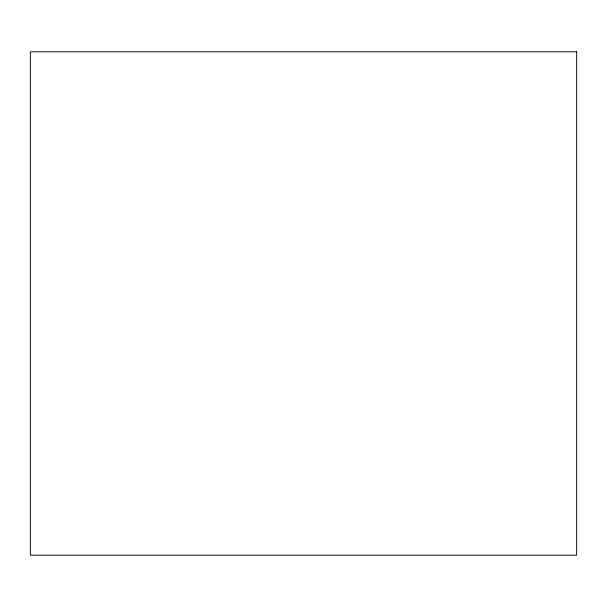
<?xml version="1.0" encoding="UTF-8"?>
<svg xmlns="http://www.w3.org/2000/svg" width="607" height="607" viewBox="0 0 607 607"><rect width="100%" height="100%" fill="white"/><g stroke="black" fill="none" stroke-linecap="round" stroke-linejoin="round"><path stroke-width="0.91" d="M576.65 51.815L30.35 51.815L30.35 555.185L576.65 555.185L576.65 51.815"/></g></svg>
